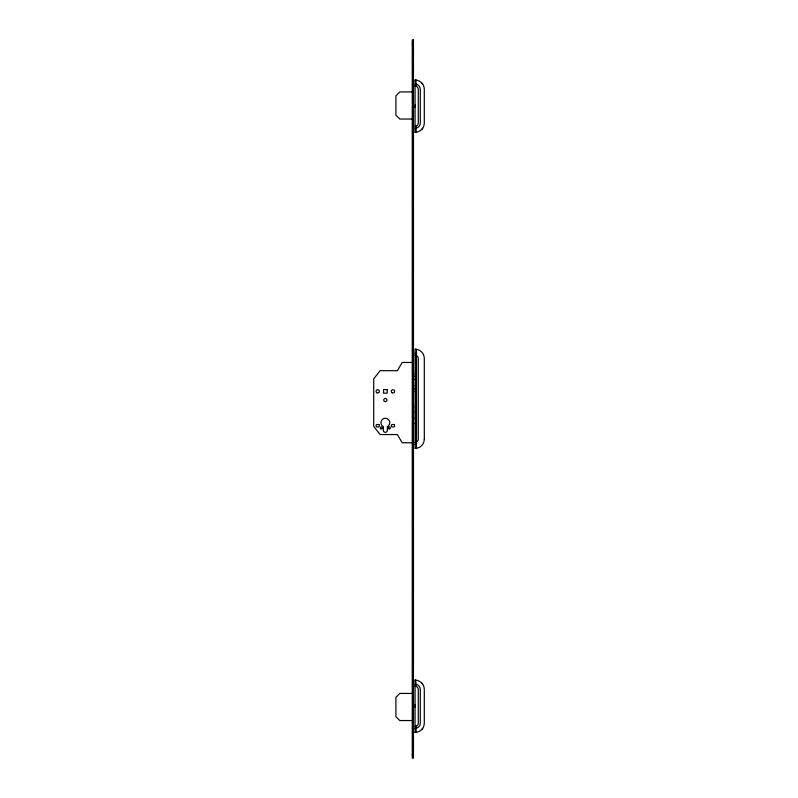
<?xml version="1.0" encoding="UTF-8"?>
<svg xmlns="http://www.w3.org/2000/svg" width="798" height="798" viewBox="0 0 798 798"><rect width="100%" height="100%" fill="white"/><g stroke="black" fill="none" stroke-linecap="round" stroke-linejoin="round"><path stroke-width="1.2" d="M422.651 128.318L422.112 129.027M422.651 728.434L422.112 729.133M416.167 126.064L415.469 126.234M416.167 726.17L415.469 726.34M413.524 390.97L413.434 391.768M416.167 132.219L416.067 126.264M416.167 732.325L416.067 726.37M412.935 96.418L413.464 96.378M412.935 712.594L413.464 712.554M415.439 732.384L416.077 732.335L415.13 732.394A9.237 9.237 0 0 0 424.307 723.158L424.307 689.412A9.237 9.237 0 0 0 415.07 680.175L415.07 732.394M415.439 132.278L415.13 132.288A9.237 9.237 0 0 0 424.307 123.052L424.307 89.306A9.237 9.237 0 0 0 415.07 80.069L415.07 132.288M415.379 448.406L416.476 448.296L416.476 349.305L415.379 349.195M412.257 43.511L413.464 43.511M416.067 84.089L415.07 84.089A5.217 5.217 0 0 1 420.297 89.306L420.297 123.052A5.217 5.217 0 0 1 415.07 128.269L416.067 128.269M413.464 91.92L399.808 91.92L395.908 95.81L395.908 115.131L399.808 119.032L413.464 119.032M415.07 107.401L415.269 104.847M416.476 353.205L415.07 353.205A5.217 5.217 0 0 1 416.067 353.305M412.257 362.452L402.212 362.452L397.394 370.681L380.117 370.681L373.693 378.92L373.693 426.312L380.117 434.551L397.394 434.551L402.212 442.78L412.257 442.78M415.07 374.092L416.067 374.092M413.464 376.506L416.476 376.506M415.07 379.329L416.067 379.329M415.07 385.733L416.067 385.733M413.464 388.556L416.476 388.556M415.07 390.97L416.067 390.97M415.07 406.631L416.067 406.631M413.464 407.838L413.464 419.888M415.07 411.868L416.067 411.868M415.07 418.262L416.067 418.262M415.07 423.499L416.067 423.499M416.476 444.386L415.07 444.386A5.217 5.217 0 0 0 416.067 444.296M416.067 684.195L415.07 684.195A5.217 5.217 0 0 1 420.297 689.412L420.297 723.158A5.217 5.217 0 0 1 415.07 728.375L416.067 728.375M413.464 693.432L399.808 693.432L395.908 697.322L395.908 716.644L399.808 720.544L413.464 720.544M415.07 704.953L415.269 707.387M412.257 754.489L413.464 754.489M415.07 80.069L416.187 80.139M415.07 680.175L416.187 680.245M415.638 680.195L416.067 686.2M415.948 80.109L416.067 86.094M415.409 86.114L416.187 86.294M415.409 686.22L416.187 686.4M422.072 83.281L422.651 84.029M422.072 683.387L422.651 684.135M416.067 353.205L416.067 444.386M412.556 56.917L412.556 59.032M412.556 130.024L412.556 132.139M412.556 203.131L412.556 205.246M412.556 276.228L412.556 278.352M412.556 349.334L412.556 351.459M412.556 450.561L412.556 452.675M412.556 523.668L412.556 525.782M412.556 596.774L412.556 598.889M412.556 669.871L412.556 671.996M412.556 742.978L412.556 745.103M415.07 442.381A3.212 3.212 0 0 0 418.282 439.169L418.282 358.432A3.212 3.212 0 0 0 415.07 355.22M415.07 686.2A3.212 3.212 0 0 1 418.282 689.412L418.282 723.158A3.212 3.212 0 0 1 415.07 726.37M415.07 86.094A3.212 3.212 0 0 1 418.282 89.306L418.282 123.052A3.212 3.212 0 0 1 415.07 126.264M413.464 39.9L412.257 39.9L412.257 758.09L413.464 758.1L413.464 39.91M387.15 389.564L383.539 389.564L383.539 393.175L387.15 393.175L387.15 389.564M378.831 424.506L376.586 424.506A1.646 1.646 0 0 0 376.586 426.92L378.831 426.92A1.646 1.646 0 0 0 378.831 424.506M394.102 424.506L391.848 424.506A1.646 1.646 0 0 0 391.848 426.92L394.102 426.92A1.646 1.646 0 0 0 394.102 424.506M424.307 439.169L424.307 358.432A9.237 9.237 0 0 0 415.13 349.195L415.13 448.406A9.237 9.237 0 0 0 424.307 439.169M387.349 430.331L387.349 426.631A4.419 4.419 0 0 0 388.776 419.918A4.419 4.419 0 0 0 381.913 419.918A4.419 4.419 0 0 0 383.339 426.631L383.339 430.331A2.005 2.005 0 0 0 385.344 432.336A2.005 2.005 0 0 0 387.349 430.331M388.855 428.795A1.007 1.007 0 0 0 390.362 427.918A1.007 1.007 0 0 0 388.855 427.05A1.007 1.007 0 0 0 388.855 428.795M380.826 428.795A1.007 1.007 0 0 0 382.332 427.918A1.007 1.007 0 0 0 380.826 427.05A1.007 1.007 0 0 0 380.826 428.795M376.766 392.716A1.646 1.646 0 0 0 379.349 391.519A1.646 1.646 0 0 0 377.015 389.873A1.646 1.646 0 0 0 376.766 392.716M392.027 392.716A1.646 1.646 0 0 0 394.611 391.519A1.646 1.646 0 0 0 392.287 389.873A1.646 1.646 0 0 0 392.027 392.716M384.536 401.434A1.606 1.606 0 0 0 386.95 400.047A1.606 1.606 0 0 0 384.536 398.651A1.606 1.606 0 0 0 384.536 401.434"/></g></svg>
